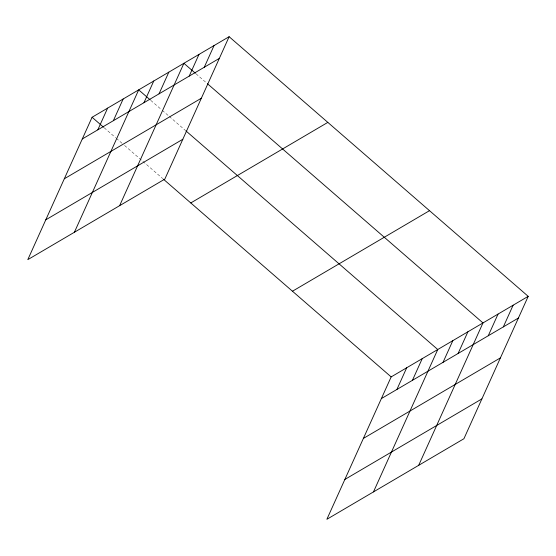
<?xml version="1.0" encoding="UTF-8"?>
<svg xmlns="http://www.w3.org/2000/svg" width="556" height="556" viewBox="0 0 556 556"><rect width="100%" height="100%" fill="white"/><g stroke="black" fill="none" stroke-linecap="round" stroke-linejoin="round"><path stroke-width="0.42" stroke-dasharray="2.78 2.08" d="M196.004 73.795L206.193 82.635M150.78 100.379L161.608 109.775M162.241 110.324L168.607 115.856M169.246 116.406L185.162 130.229M104.187 127.769L115.648 137.714M116.287 138.27L122.014 143.246M124.565 145.457L162.769 178.622"/><path stroke-width="0.83" d="M229.128 36.703L92.087 117.26L27.8 259.652L164.84 179.095L229.128 36.703L528.2 296.348L463.912 438.74L326.872 519.297L391.16 376.905L528.2 296.348M97.828 129.819L107.621 108.135M113.361 120.687L123.154 99.003M74.393 232.262L138.687 89.877L150.148 99.823M143.969 102.7L153.755 81.016M159.044 93.839L168.829 72.155M119.616 205.678L183.904 63.294L195.371 73.239M189.193 76.116L198.978 54.425M204.267 67.255L214.053 45.564M396.901 389.464L406.693 367.78M412.434 380.332L422.219 358.648M373.465 491.907L437.753 349.515L185.801 130.778M443.035 362.338L452.827 340.654M458.109 353.477L467.902 331.793M418.689 465.323L482.976 322.932L207.464 83.741M488.258 335.755L498.051 314.07M503.333 326.893L513.125 305.209M82.302 138.951L219.342 58.394M64.315 178.782L201.355 98.224M45.787 219.822L182.827 139.264M190.784 202.947L327.825 122.389M292.463 291.226L429.51 210.668M381.367 398.589L518.407 318.032M363.381 438.427L500.428 357.869M344.852 479.46L481.892 398.902M92.087 117.26L103.548 127.213M163.401 179.178L391.16 376.905"/></g></svg>
